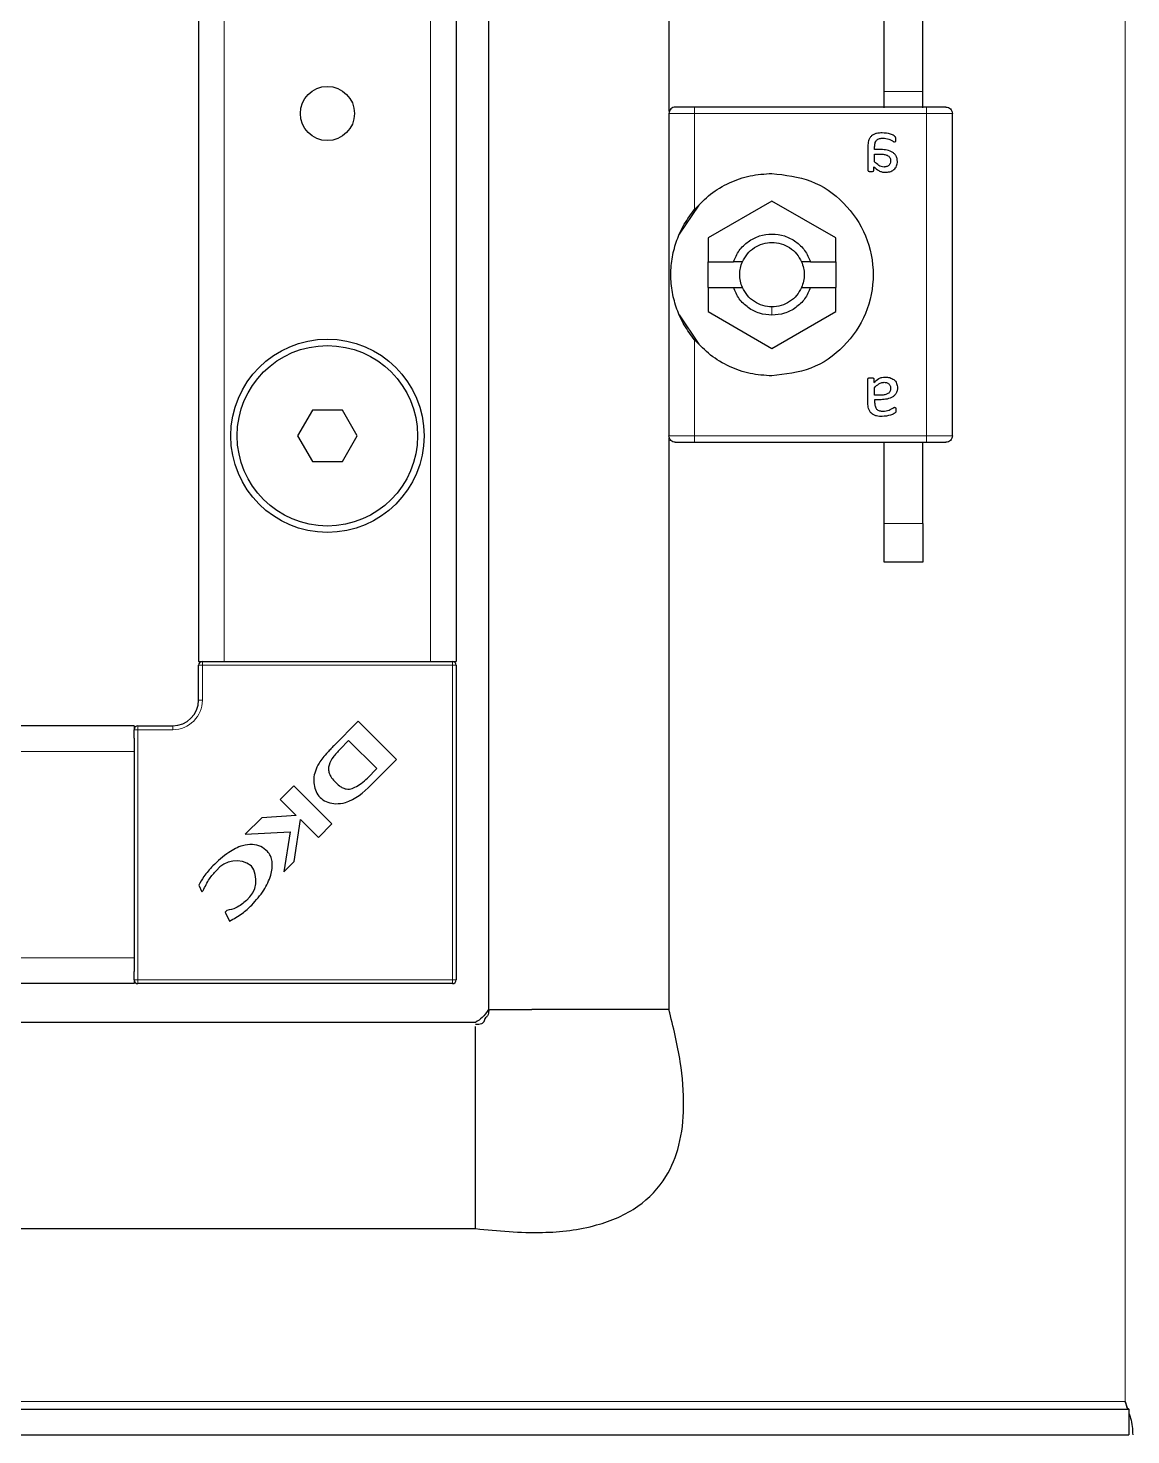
# Model space of a CAD drawing. Header units: millimetres. Extents: x -587 to 1614, y -262 to 1017.
# Drawn here: x 1437.4 to 1523, y -130.9 to -21.7 of the extents above; entities that cross this region are included whole.
import ezdxf

# ---------------------------------------------------------------- set-up
doc = ezdxf.new("R2010")
doc.units = ezdxf.units.MM

msp = doc.modelspace()

# ---------------------------------------------------------------- linework, layer by layer
at = {"color": 8, "linetype": 'Continuous', "lineweight": 18}
for p, q in [((1522.52, 821.54), (1522.52, -128.26)), ((1452.62, 764.14), (1452.62, -70.86)), ((1468.62, 764.14), (1468.62, -70.86)), ((1506.82, -26.66), (1503.82, -26.66)), ((1489.12, -35.8), (1489.12, -28.36)), ((1489.12, -28.36), (1507.12, -28.36)), ((1507.12, -28.36), (1507.12, -53.36)), ((1495.12, -43.36), (1495.12, -44.01)), ((1489.12, -53.36), (1489.12, -45.92)), ((1507.12, -53.36), (1489.12, -53.36)), ((1503.82, -60.16), (1506.82, -60.16)), ((1450.92, -71.16), (1450.92, -70.86)), ((1470.32, -71.16), (1470.32, -70.86)), ((1450.62, -71.16), (1450.92, -71.16)), ((1450.92, -71.16), (1450.92, -73.86)), ((1470.32, -71.16), (1450.92, -71.16)), ((1470.32, -95.56), (1470.32, -71.16)), ((1470.32, -71.16), (1470.62, -71.16)), ((1450.62, -73.86), (1450.92, -73.86)), ((1445.62, -76.16), (1445.92, -76.16)), ((1445.92, -76.16), (1445.92, -75.86)), ((1448.62, -76.16), (1445.92, -76.16)), ((1445.92, -76.16), (1445.92, -95.56)), ((1448.62, -75.86), (1448.62, -76.16)), ((1445.62, -77.86), (1415.62, -77.86)), ((1445.62, -93.86), (1415.62, -93.86)), ((1445.62, -95.56), (1445.92, -95.56)), ((1445.92, -95.56), (1470.32, -95.56)), ((1445.92, -95.86), (1445.92, -95.56)), ((1470.32, -95.56), (1470.32, -95.86)), ((1470.32, -95.56), (1470.62, -95.56)), ((1522.52, -128.26), (1427.09, -128.26))]:
    msp.add_line(p, q, dxfattribs=at)
at = {"color": 7, "linetype": 'Continuous', "lineweight": 25}
for p, q in [((1473.12, 791.14), (1473.12, -97.86)), ((1450.62, 764.14), (1450.62, -70.86)), ((1470.62, 764.14), (1470.62, -70.86)), ((1487.12, -8.36), (1487.12, -28.19)), ((1503.82, -26.66), (1503.82, -19.36)), ((1506.82, -26.66), (1506.82, -19.36)), ((1503.82, -27.92), (1503.82, -26.66)), ((1506.82, -27.92), (1506.82, -26.66)), ((1487.12, -28.36), (1487.12, -53.36)), ((1507.12, -27.86), (1489.12, -27.86)), ((1507.72, -27.86), (1507.47, -27.86)), ((1509.12, -53.36), (1509.12, -28.36)), ((1502.56, -30.9), (1502.56, -32.77)), ((1503.09, -31.15), (1503.09, -30.94)), ((1503.47, -31.15), (1503.09, -31.15)), ((1503.09, -31.51), (1503.52, -31.51)), ((1503.09, -32.1), (1503.09, -31.51)), ((1503.02, -32.77), (1503.02, -32.49)), ((1487.95, -37.73), (1489.46, -35.48)), ((1495.12, -35.15), (1490.17, -38)), ((1500.07, -38), (1495.12, -35.15)), ((1490.17, -38), (1490.17, -39.86)), ((1500.07, -39.86), (1500.07, -38)), ((1490.17, -39.86), (1492.14, -39.86)), ((1490.17, -41.86), (1490.17, -39.86)), ((1492.83, -39.86), (1492.14, -39.86)), ((1498.11, -39.86), (1497.41, -39.86)), ((1498.11, -39.86), (1500.07, -39.86)), ((1500.07, -39.86), (1500.07, -41.86)), ((1490.17, -41.86), (1492.14, -41.86)), ((1490.17, -41.86), (1490.17, -43.72)), ((1492.14, -41.86), (1492.83, -41.86)), ((1497.41, -41.86), (1498.11, -41.86)), ((1498.11, -41.86), (1500.07, -41.86)), ((1500.07, -43.72), (1500.07, -41.86)), ((1489.46, -46.24), (1487.95, -43.99)), ((1490.17, -43.72), (1495.12, -46.58)), ((1495.12, -46.58), (1500.07, -43.72)), ((1502.56, -50.82), (1502.56, -48.95)), ((1503.02, -48.95), (1503.02, -49.23)), ((1503.09, -50.21), (1503.09, -49.63)), ((1503.52, -50.21), (1503.09, -50.21)), ((1503.47, -50.57), (1503.09, -50.57)), ((1503.09, -50.57), (1503.09, -50.79)), ((1459.47, -51.36), (1458.31, -53.36)), ((1461.78, -51.36), (1459.47, -51.36)), ((1462.93, -53.36), (1461.78, -51.36)), ((1458.31, -53.36), (1459.47, -55.36)), ((1461.78, -55.36), (1462.93, -53.36)), ((1487.12, -53.54), (1487.12, -97.86)), ((1489.12, -53.86), (1507.12, -53.86)), ((1503.82, -60.16), (1503.82, -53.86)), ((1506.82, -60.16), (1506.82, -53.86)), ((1507.47, -53.86), (1507.72, -53.86)), ((1459.47, -55.36), (1461.78, -55.36)), ((1503.82, -63.16), (1503.82, -60.16)), ((1506.82, -60.16), (1506.82, -63.16)), ((1506.82, -63.16), (1503.82, -63.16)), ((1450.62, -70.86), (1450.92, -70.86)), ((1450.92, -70.86), (1451.57, -70.86)), ((1451.57, -70.86), (1452.62, -70.86)), ((1452.62, -70.86), (1468.62, -70.86)), ((1468.62, -70.86), (1469.68, -70.86)), ((1469.68, -70.86), (1470.32, -70.86)), ((1470.32, -70.86), (1470.62, -70.86)), ((1450.62, -73.86), (1450.62, -71.16)), ((1470.62, -71.16), (1470.62, -95.56)), ((1445.62, -75.86), (1415.62, -75.86)), ((1445.62, -75.86), (1445.62, -76.16)), ((1445.62, -76.81), (1445.62, -76.16)), ((1445.92, -75.86), (1448.62, -75.86)), ((1463.02, -75.51), (1461.13, -77.4)), ((1465.98, -78.47), (1463.02, -75.51)), ((1445.62, -76.81), (1445.62, -77.86)), ((1461.13, -77.4), (1461.11, -77.42)), ((1462.27, -76.99), (1461.61, -77.67)), ((1464.45, -79.17), (1462.27, -76.99)), ((1445.62, -77.86), (1445.62, -93.86)), ((1463.98, -80.46), (1465.98, -78.47)), ((1463.73, -79.91), (1464.45, -79.17)), ((1458.01, -80.51), (1456.96, -81.57)), ((1460.97, -83.47), (1458.01, -80.51)), ((1456.96, -81.57), (1458.2, -82.81)), ((1458.2, -82.81), (1455.54, -82.99)), ((1455.54, -82.99), (1454.25, -84.27)), ((1458.05, -86.39), (1458.54, -83.13)), ((1458.54, -83.13), (1459.93, -84.52)), ((1459.93, -84.52), (1460.97, -83.47)), ((1454.25, -84.27), (1457.73, -84.09)), ((1457.73, -84.09), (1457.25, -87.19)), ((1457.25, -87.19), (1458.05, -86.39)), ((1450.63, -88.23), (1450.87, -88.74)), ((1450.87, -88.74), (1450.98, -88.64)), ((1452.82, -90.18), (1452.69, -90.32)), ((1452.69, -90.32), (1453.02, -91)), ((1445.62, -93.86), (1445.62, -94.91)), ((1445.62, -95.56), (1445.62, -94.91)), ((1445.62, -95.86), (1415.62, -95.86)), ((1445.62, -95.56), (1445.62, -95.86)), ((1470.32, -95.86), (1445.92, -95.86)), ((1476.55, -97.86), (1476.49, -97.86)), ((1483.69, -97.86), (1476.55, -97.86)), ((1483.84, -97.86), (1483.69, -97.86)), ((1486.14, -97.86), (1483.84, -97.86)), ((1487.12, -97.86), (1486.14, -97.86)), ((1472.12, -98.86), (1415.62, -98.86)), ((1472.12, -114.86), (1472.12, -99.19)), ((784.12, -114.86), (1472.12, -114.86)), ((1522.52, -128.26), (1522.72, -128.86)), ((733.42, -128.86), (1522.82, -128.86)), ((1522.82, -128.86), (1522.82, -130.86)), ((733.42, -130.86), (1522.82, -130.86))]:
    msp.add_line(p, q, dxfattribs=at)
for centre, radius in [((1460.62, -28.36), 2.1), ((1460.62, -53.36), 7.5), ((1460.62, -53.36), 7)]:
    msp.add_circle(centre, radius, dxfattribs=at)
for centre, radius, start, end in [((1450.92, -71.16), 0.3, 90, 180), ((1470.32, -71.16), 0.3, 0, 90), ((1448.62, -73.86), 2, 270, 0), ((1445.92, -76.16), 0.3, 90, 180), ((1460.32, -77.25), 4.87, 290.3445, 318.7777), ((1459.55, -75.44), 6.12, 306.9888, 313.0744), ((1453.55, -88.27), 1.94, 53.3097, 142.3464), ((1453.11, -87.86), 1.97, 308.454, 35.887), ((1445.92, -95.56), 0.3, 180, 270), ((1470.32, -95.56), 0.3, 270, 0)]:
    msp.add_arc(centre, radius, start, end, dxfattribs=at)
at = {"color": 8, "linetype": 'Continuous', "lineweight": 18}
msp.add_arc((1448.62, -73.86), 2.3, 270, 0, dxfattribs=at)
at = {"color": 7, "linetype": 'Continuous', "lineweight": 25}
for points in [[(1487.62, -27.86), (1487.56, -27.87), (1487.43, -27.88), (1487.26, -28), (1487.15, -28.16), (1487.13, -28.3), (1487.12, -28.36)], [(1489.12, -27.86), (1488.93, -27.86), (1488.53, -27.86), (1488.04, -27.86), (1487.69, -27.86), (1487.65, -27.86), (1487.62, -27.86)], [(1508.62, -27.86), (1508.6, -27.86), (1508.56, -27.86), (1508.21, -27.86), (1507.71, -27.86), (1507.32, -27.86), (1507.12, -27.86)], [(1508.62, -27.86), (1508.69, -27.87), (1508.82, -27.88), (1508.98, -28), (1509.1, -28.16), (1509.12, -28.3), (1509.12, -28.36)], [(1489.12, -35.8), (1489.52, -35.39), (1490.31, -34.56), (1491.79, -33.69), (1493.41, -33.12), (1494.55, -33.05), (1495.12, -33.01)], [(1495.12, -33.01), (1496.15, -33.13), (1498.21, -33.36), (1500.82, -35.18), (1502.56, -37.77), (1503.18, -40.86), (1502.56, -43.95), (1500.82, -46.54), (1498.21, -48.36), (1496.15, -48.59), (1495.12, -48.71)], [(1492.14, -39.86), (1492.27, -39.56), (1492.53, -38.96), (1493.26, -38.26), (1494.14, -37.81), (1495.12, -37.66), (1496.11, -37.81), (1496.99, -38.26), (1497.71, -38.96), (1497.98, -39.56), (1498.11, -39.86)], [(1492.83, -39.86), (1492.95, -39.65), (1493.18, -39.22), (1493.74, -38.74), (1494.4, -38.42), (1494.88, -38.38), (1495.12, -38.36)], [(1495.12, -38.36), (1495.36, -38.38), (1495.85, -38.42), (1496.51, -38.74), (1497.07, -39.22), (1497.3, -39.65), (1497.41, -39.86)], [(1492.83, -41.86), (1492.77, -41.7), (1492.65, -41.38), (1492.61, -40.86), (1492.65, -40.34), (1492.77, -40.02), (1492.83, -39.86)], [(1497.41, -39.86), (1497.47, -40.02), (1497.59, -40.34), (1497.64, -40.86), (1497.59, -41.38), (1497.47, -41.7), (1497.41, -41.86)], [(1495.12, -44.01), (1494.8, -43.98), (1494.14, -43.92), (1493.26, -43.45), (1492.53, -42.77), (1492.27, -42.16), (1492.14, -41.86)], [(1495.12, -43.36), (1494.88, -43.34), (1494.4, -43.3), (1493.74, -42.98), (1493.18, -42.5), (1492.95, -42.07), (1492.83, -41.86)], [(1498.11, -41.86), (1497.98, -42.16), (1497.71, -42.77), (1496.99, -43.45), (1496.11, -43.92), (1495.45, -43.98), (1495.12, -44.01)], [(1497.41, -41.86), (1497.3, -42.07), (1497.07, -42.5), (1496.51, -42.98), (1495.85, -43.3), (1495.36, -43.34), (1495.12, -43.36)], [(1495.12, -48.71), (1494.55, -48.68), (1493.41, -48.6), (1491.79, -48.03), (1490.31, -47.16), (1489.52, -46.33), (1489.12, -45.92)], [(1487.62, -53.86), (1487.56, -53.85), (1487.43, -53.84), (1487.26, -53.72), (1487.15, -53.56), (1487.13, -53.43), (1487.12, -53.36)], [(1509.12, -53.36), (1509.12, -53.43), (1509.1, -53.56), (1508.98, -53.72), (1508.82, -53.84), (1508.69, -53.85), (1508.62, -53.86)], [(1487.62, -53.86), (1487.65, -53.86), (1487.69, -53.86), (1488.04, -53.86), (1488.53, -53.86), (1488.93, -53.86), (1489.12, -53.86)], [(1507.12, -53.86), (1507.32, -53.86), (1507.71, -53.86), (1508.21, -53.86), (1508.56, -53.86), (1508.6, -53.86), (1508.62, -53.86)], [(1474.1, -97.86), (1474.43, -97.86), (1475.07, -97.86), (1476.02, -97.86), (1476.49, -97.86)]]:
    msp.add_open_spline(points, degree=3, dxfattribs=at)
at = {"color": 8, "linetype": 'Continuous', "lineweight": 18}
for points in [[(1489.12, -28.36), (1488.86, -28.36), (1488.34, -28.36), (1487.68, -28.36), (1487.21, -28.36), (1487.15, -28.36), (1487.12, -28.36)], [(1489.12, -27.86), (1489.12, -27.87), (1489.12, -27.88), (1489.12, -28), (1489.12, -28.16), (1489.12, -28.3), (1489.12, -28.36)], [(1507.12, -28.36), (1507.12, -28.3), (1507.12, -28.16), (1507.12, -28), (1507.12, -27.88), (1507.12, -27.87), (1507.12, -27.86)], [(1509.12, -28.36), (1509.09, -28.36), (1509.03, -28.36), (1508.57, -28.36), (1507.91, -28.36), (1507.39, -28.36), (1507.12, -28.36)], [(1487.12, -53.36), (1487.15, -53.36), (1487.21, -53.36), (1487.68, -53.36), (1488.34, -53.36), (1488.86, -53.36), (1489.12, -53.36)], [(1489.12, -53.36), (1489.12, -53.43), (1489.12, -53.56), (1489.12, -53.72), (1489.12, -53.84), (1489.12, -53.85), (1489.12, -53.86)], [(1507.12, -53.86), (1507.12, -53.85), (1507.12, -53.84), (1507.12, -53.72), (1507.12, -53.56), (1507.12, -53.43), (1507.12, -53.36)], [(1507.12, -53.36), (1507.39, -53.36), (1507.91, -53.36), (1508.57, -53.36), (1509.03, -53.36), (1509.09, -53.36), (1509.12, -53.36)]]:
    msp.add_open_spline(points, degree=3, dxfattribs=at)
at = {"color": 7, "linetype": 'Continuous', "lineweight": 25}
for points, knots in [([(1503.68, -29.86), (1503.53, -29.87), (1503.3, -29.88), (1503.02, -29.97), (1502.84, -30.09), (1502.7, -30.26), (1502.58, -30.53), (1502.57, -30.76), (1502.56, -30.9)], [0, 0, 0, 0, 0.250089, 0.382495, 0.500259, 0.622163, 0.750133, 1, 1, 1, 1]), ([(1503.09, -30.94), (1503.1, -30.85), (1503.1, -30.71), (1503.16, -30.54), (1503.24, -30.43), (1503.34, -30.35), (1503.47, -30.3), (1503.6, -30.28), (1503.69, -30.27), (1503.73, -30.27)], [0, 0, 0, 0, 0.250023, 0.382539, 0.499802, 0.620838, 0.749652, 0.874777, 1, 1, 1, 1]), ([(1504.74, -30.36), (1504.74, -30.3), (1504.74, -30.22), (1504.67, -30.13), (1504.54, -30.04), (1504.21, -29.91), (1503.89, -29.88), (1503.68, -29.86)], [0, 0, 0, 0, 0.1246927, 0.1871822, 0.2497734, 0.5000394, 1, 1, 1, 1]), ([(1503.73, -30.27), (1503.89, -30.29), (1504.13, -30.32), (1504.39, -30.44), (1504.51, -30.51), (1504.58, -30.55), (1504.62, -30.56), (1504.64, -30.57)], [0, 0, 0, 0, 0.4986996, 0.7495075, 0.8749492, 0.9467834, 1, 1, 1, 1]), ([(1504.64, -30.57), (1504.65, -30.57), (1504.67, -30.56), (1504.68, -30.55), (1504.7, -30.54), (1504.72, -30.52), (1504.73, -30.48), (1504.74, -30.43), (1504.74, -30.39), (1504.74, -30.37), (1504.74, -30.36)], [0, 0, 0, 0, 0.128825, 0.180169, 0.243397, 0.36986, 0.499864, 0.749649, 0.843476, 1, 1, 1, 1]), ([(1504.86, -32.08), (1504.85, -32), (1504.84, -31.84), (1504.75, -31.62), (1504.59, -31.45), (1504.33, -31.28), (1503.94, -31.17), (1503.63, -31.16), (1503.47, -31.15)], [0, 0, 0, 0, 0.125049, 0.249886, 0.370856, 0.49982, 0.749609, 1, 1, 1, 1]), ([(1503.52, -31.51), (1503.62, -31.51), (1503.81, -31.52), (1504.03, -31.58), (1504.18, -31.67), (1504.27, -31.77), (1504.32, -31.9), (1504.33, -31.99), (1504.33, -32.04)], [0, 0, 0, 0, 0.279652, 0.500248, 0.629485, 0.750186, 0.875763, 1, 1, 1, 1]), ([(1503.02, -32.49), (1503.15, -32.6), (1503.33, -32.77), (1503.61, -32.88), (1503.77, -32.92), (1503.86, -32.92), (1503.9, -32.92)], [0, 0, 0, 0, 0.499113, 0.749325, 0.874665, 1, 1, 1, 1]), ([(1503.82, -32.51), (1503.74, -32.5), (1503.6, -32.49), (1503.34, -32.36), (1503.19, -32.2), (1503.09, -32.1)], [0, 0, 0, 0, 0.2499389, 0.4998636, 1, 1, 1, 1]), ([(1504.33, -32.04), (1504.32, -32.1), (1504.32, -32.2), (1504.25, -32.32), (1504.19, -32.39), (1504.1, -32.45), (1504.01, -32.48), (1503.91, -32.5), (1503.85, -32.51), (1503.82, -32.51)], [0, 0, 0, 0, 0.249168, 0.373635, 0.49939, 0.619394, 0.749656, 0.87477, 1, 1, 1, 1]), ([(1503.9, -32.92), (1504.02, -32.91), (1504.2, -32.9), (1504.43, -32.82), (1504.58, -32.72), (1504.71, -32.59), (1504.83, -32.38), (1504.85, -32.2), (1504.86, -32.08)], [0, 0, 0, 0, 0.25007, 0.379181, 0.500499, 0.62417, 0.750842, 1, 1, 1, 1]), ([(1502.56, -32.77), (1502.57, -32.78), (1502.57, -32.8), (1502.58, -32.82), (1502.61, -32.84), (1502.68, -32.86), (1502.75, -32.86), (1502.79, -32.86)], [0, 0, 0, 0, 0.124881, 0.183376, 0.250934, 0.500336, 1, 1, 1, 1]), ([(1502.79, -32.86), (1502.84, -32.86), (1502.91, -32.86), (1502.98, -32.84), (1503.01, -32.82), (1503.02, -32.8), (1503.02, -32.78), (1503.02, -32.77)], [0, 0, 0, 0, 0.499718, 0.749437, 0.810587, 0.875078, 1, 1, 1, 1]), ([(1489.12, -45.92), (1488.84, -45.54), (1488.27, -44.79), (1487.71, -43.54), (1487.36, -42.26), (1487.23, -40.86), (1487.36, -39.46), (1487.71, -38.18), (1488.27, -36.93), (1488.84, -36.18), (1489.12, -35.8)], [0, 0, 0, 0, 0.125762, 0.25037, 0.375307, 0.500139, 0.62481, 0.749763, 0.874888, 1, 1, 1, 1]), ([(1502.56, -48.95), (1502.57, -48.94), (1502.57, -48.92), (1502.58, -48.9), (1502.61, -48.88), (1502.68, -48.86), (1502.75, -48.86), (1502.79, -48.86)], [0, 0, 0, 0, 0.124884, 0.186377, 0.250914, 0.500322, 1, 1, 1, 1]), ([(1502.79, -48.86), (1502.84, -48.86), (1502.9, -48.86), (1502.97, -48.88), (1502.99, -48.89), (1503.01, -48.9), (1503.02, -48.92), (1503.02, -48.94), (1503.02, -48.95)], [0, 0, 0, 0, 0.499162, 0.644242, 0.749698, 0.813605, 0.875217, 1, 1, 1, 1]), ([(1503.02, -49.23), (1503.15, -49.12), (1503.33, -48.95), (1503.65, -48.82), (1503.82, -48.81), (1503.9, -48.8)], [0, 0, 0, 0, 0.499364, 0.749701, 1, 1, 1, 1]), ([(1503.9, -48.8), (1504.02, -48.81), (1504.2, -48.82), (1504.43, -48.91), (1504.58, -49), (1504.71, -49.13), (1504.83, -49.34), (1504.85, -49.52), (1504.86, -49.65)], [0, 0, 0, 0, 0.25007, 0.379559, 0.500499, 0.624556, 0.750843, 1, 1, 1, 1]), ([(1503.09, -49.63), (1503.19, -49.52), (1503.34, -49.36), (1503.57, -49.25), (1503.71, -49.22), (1503.78, -49.22), (1503.82, -49.21)], [0, 0, 0, 0, 0.499765, 0.749504, 0.874771, 1, 1, 1, 1]), ([(1504.86, -49.65), (1504.86, -49.68), (1504.86, -49.76), (1504.83, -49.92), (1504.75, -50.1), (1504.59, -50.28), (1504.33, -50.44), (1503.94, -50.55), (1503.63, -50.56), (1503.47, -50.57)], [0, 0, 0, 0, 0.062637, 0.125278, 0.250072, 0.374841, 0.499994, 0.749696, 1, 1, 1, 1]), ([(1504.33, -49.68), (1504.33, -49.73), (1504.32, -49.82), (1504.27, -49.95), (1504.18, -50.05), (1504.03, -50.14), (1503.81, -50.2), (1503.62, -50.21), (1503.52, -50.21)], [0, 0, 0, 0, 0.124446, 0.249795, 0.37, 0.499734, 0.719932, 1, 1, 1, 1]), ([(1503.82, -49.21), (1503.88, -49.22), (1503.98, -49.22), (1504.1, -49.27), (1504.19, -49.33), (1504.25, -49.4), (1504.3, -49.49), (1504.33, -49.59), (1504.33, -49.65), (1504.33, -49.68)], [0, 0, 0, 0, 0.249623, 0.37714, 0.499734, 0.62273, 0.749812, 0.874876, 1, 1, 1, 1]), ([(1503.68, -51.86), (1503.6, -51.86), (1503.46, -51.86), (1503.23, -51.82), (1503.02, -51.75), (1502.84, -51.63), (1502.7, -51.46), (1502.58, -51.19), (1502.57, -50.97), (1502.56, -50.82)], [0, 0, 0, 0, 0.125255, 0.250437, 0.383066, 0.500493, 0.622629, 0.75025, 1, 1, 1, 1]), ([(1503.09, -50.79), (1503.09, -50.83), (1503.1, -50.92), (1503.12, -51.05), (1503.16, -51.18), (1503.24, -51.29), (1503.34, -51.37), (1503.51, -51.44), (1503.64, -51.45), (1503.73, -51.45)], [0, 0, 0, 0, 0.125295, 0.250514, 0.383518, 0.50035, 0.621938, 0.750243, 1, 1, 1, 1]), ([(1503.73, -51.45), (1503.9, -51.44), (1504.2, -51.41), (1504.47, -51.2), (1504.62, -51.16), (1504.64, -51.15)], [0, 0, 0, 0, 0.498852, 0.946609, 1, 1, 1, 1]), ([(1504.64, -51.15), (1504.65, -51.16), (1504.67, -51.16), (1504.68, -51.17), (1504.7, -51.18), (1504.72, -51.21), (1504.74, -51.27), (1504.74, -51.32), (1504.74, -51.36)], [0, 0, 0, 0, 0.13107, 0.182437, 0.243796, 0.371388, 0.500442, 1, 1, 1, 1]), ([(1504.74, -51.36), (1504.74, -51.39), (1504.74, -51.44), (1504.73, -51.53), (1504.67, -51.59), (1504.54, -51.68), (1504.21, -51.81), (1503.89, -51.84), (1503.68, -51.86)], [0, 0, 0, 0, 0.062686, 0.125173, 0.187628, 0.250185, 0.500314, 1, 1, 1, 1]), ([(1461.11, -77.42), (1461.03, -77.49), (1460.88, -77.65), (1460.73, -77.82), (1460.65, -77.9)], [0, 0, 0, 0, 0.486421, 1, 1, 1, 1]), ([(1460.65, -77.9), (1460.52, -78.05), (1460.27, -78.32), (1460.06, -78.61), (1459.97, -78.75)], [0, 0, 0, 0, 0.55183, 1, 1, 1, 1]), ([(1461.61, -77.67), (1461.42, -77.87), (1461.07, -78.23), (1460.75, -78.77), (1460.69, -79.22), (1460.75, -79.56), (1460.94, -79.92), (1461.14, -80.13), (1461.25, -80.24)], [0, 0, 0, 0, 0.2746757, 0.5030419, 0.607381, 0.7165791, 0.8434117, 1, 1, 1, 1]), ([(1459.97, -78.75), (1459.86, -78.95), (1459.66, -79.34), (1459.54, -79.97), (1459.58, -80.56), (1459.78, -81.1), (1460.14, -81.53), (1460.66, -81.83), (1461.31, -81.94), (1461.77, -81.86), (1462.02, -81.81)], [0, 0, 0, 0, 0.138091, 0.265455, 0.384013, 0.496103, 0.605759, 0.71979, 0.847662, 1, 1, 1, 1]), ([(1461.25, -80.24), (1461.34, -80.34), (1461.52, -80.5), (1461.8, -80.68), (1462.07, -80.77), (1462.4, -80.78), (1462.8, -80.62), (1463.08, -80.43), (1463.23, -80.33)], [0, 0, 0, 0, 0.176808, 0.319231, 0.43938, 0.552395, 0.749205, 1, 1, 1, 1]), ([(1455.96, -85.6), (1455.79, -85.46), (1455.46, -85.18), (1454.77, -85.02), (1453.89, -85.15), (1452.81, -85.71), (1452.13, -86.35), (1451.73, -86.72)], [0, 0, 0, 0, 0.130532, 0.266031, 0.423997, 0.666819, 1, 1, 1, 1]), ([(1454.75, -89.77), (1455.08, -89.39), (1455.7, -88.7), (1456.25, -87.53), (1456.39, -86.59), (1456.23, -85.95), (1456.05, -85.71), (1455.96, -85.6)], [0, 0, 0, 0, 0.315674, 0.58952, 0.813199, 0.909026, 1, 1, 1, 1]), ([(1451.73, -86.72), (1451.48, -86.99), (1451.06, -87.45), (1450.75, -88), (1450.63, -88.23)], [0, 0, 0, 0, 0.577653, 1, 1, 1, 1]), ([(1450.98, -88.64), (1451.13, -88.32), (1451.39, -87.75), (1451.82, -87.29), (1452.01, -87.08)], [0, 0, 0, 0, 0.5476433, 1, 1, 1, 1]), ([(1454.34, -89.41), (1454.08, -89.62), (1453.63, -90), (1453.06, -90.13), (1452.82, -90.18)], [0, 0, 0, 0, 0.5796082, 1, 1, 1, 1]), ([(1453.02, -91), (1453.36, -90.82), (1453.99, -90.48), (1454.51, -89.99), (1454.75, -89.77)], [0, 0, 0, 0, 0.5368, 1, 1, 1, 1]), ([(1473.16, -97.86), (1473.14, -98), (1473.12, -98.24), (1472.98, -98.44), (1472.86, -98.53), (1472.81, -98.64), (1472.8, -98.71), (1472.78, -98.76), (1472.76, -98.8), (1472.74, -98.83), (1472.71, -98.88), (1472.66, -98.93), (1472.54, -99), (1472.35, -99.03), (1472.2, -99.03), (1472.12, -99.02)], [0, 0, 0, 0, 0.233411, 0.418546, 0.549351, 0.595026, 0.631329, 0.647111, 0.661994, 0.676639, 0.691742, 0.725563, 0.766794, 0.872627, 1, 1, 1, 1]), ([(1472.12, -114.86), (1473.85, -115.03), (1476.99, -115.33), (1481.32, -114.82), (1484.75, -113.39), (1486.96, -111.07), (1488.05, -108.31), (1488.37, -105.26), (1488.07, -101.7), (1487.46, -99.21), (1487.12, -97.86)], [0, 0, 0, 0, 0.176713, 0.320911, 0.440308, 0.54837, 0.6374, 0.738878, 0.858543, 1, 1, 1, 1]), ([(1473.12, -97.86), (1472.97, -98.09), (1472.71, -98.49), (1472.3, -98.75), (1472.12, -98.86)], [0, 0, 0, 0, 0.561561, 1, 1, 1, 1]), ([(1473.23, -97.86), (1473.26, -97.86), (1473.35, -97.86), (1473.81, -97.86), (1474.1, -97.86)], [0, 0, 0, 0, 0.356727, 1, 1, 1, 1]), ([(1522.82, -128.86), (1522.77, -128.86), (1522.72, -128.8), (1522.62, -128.57), (1522.57, -128.42), (1522.52, -128.26)], [0, 0, 0, 0, 0.5, 0.5, 1, 1, 1, 1]), ([(1522.82, -129.18), (1522.87, -129.31), (1523.06, -129.87), (1523.1, -130.43), (1523.12, -130.86)], [0, 0, 0, 0, 0.2265409, 1, 1, 1, 1])]:
    msp.add_open_spline(points, degree=3, knots=knots, dxfattribs=at)

doc.saveas('drawing.dxf')
